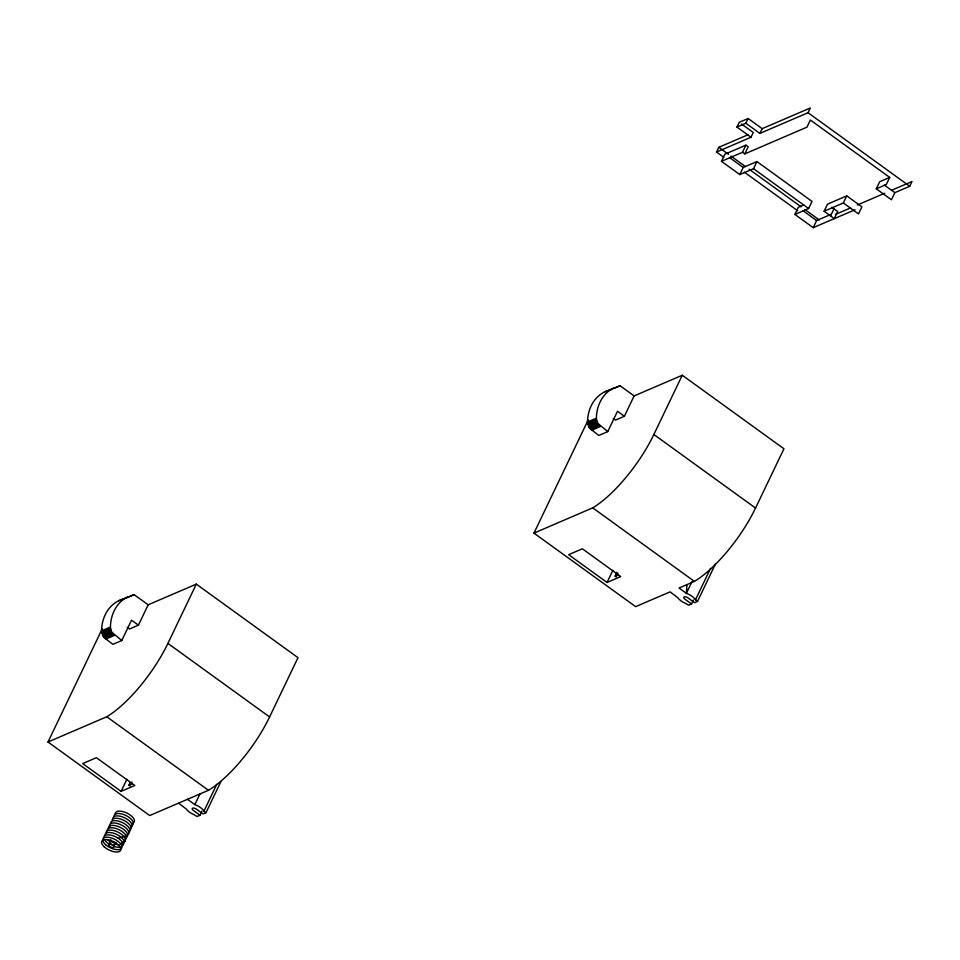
<?xml version="1.0" encoding="UTF-8"?>
<svg xmlns="http://www.w3.org/2000/svg" width="960" height="960" viewBox="0 0 960 960"><rect width="100%" height="100%" fill="white"/><g stroke="black" fill="none" stroke-linecap="round" stroke-linejoin="round"><path stroke-width="1.44" d="M686.952 584.832L686.376 593.352L687.12 593.592A10.536 4.8 25.6 0 1 695.184 599.424L697.524 601.404L715.692 563.46M127.212 627.324L129.516 628.992L138.42 625.152L148.164 604.812L196.296 584.124L297.996 657.672L269.592 716.952A74.7 24.588 -54.1 0 1 208.464 790.296L149.688 815.556L48 742.008L102.216 628.848M148.164 604.812L134.112 594.648L118.752 600.72A40.152 33.216 66.7 0 0 101.532 630.912L103.788 637.296L112.884 644.34L121.788 640.512L131.532 620.172L138.42 625.152M48 742.008L106.776 716.748A74.7 24.588 -54.1 0 0 167.904 643.404L196.296 584.124M121.104 791.364L134.832 785.46L96.408 757.68L82.692 763.584L121.104 791.364L126.912 779.244M130.032 786L128.904 785.184L130.188 782.508M130.68 784.668L131.964 781.992M220.764 781.86L205.992 812.688L203.664 810.708A10.536 4.8 25.6 0 0 195.6 804.876L194.844 804.636L199.98 793.908M178.584 803.136L186.18 808.932A10.536 4.8 25.6 0 0 194.244 814.764L197.088 816.516L200.016 815.256L201.936 811.236M203.904 811.176L216.744 784.368M693.42 600.048L691.536 603.972L688.608 605.232L685.764 603.48A10.536 4.8 25.6 0 1 677.7 597.648L670.104 591.852L635.652 606.66L533.964 533.124L588.18 419.952M723.804 157.296L716.544 152.052L718.812 147.3L747.972 134.772M736.944 127.068L739.212 122.328L748.116 118.5L762.18 128.664L810.312 107.976L808.032 112.716L759.9 133.404L745.848 123.24L736.944 127.068L750.996 137.232L753.264 132.492L741.552 124.02M721.452 161.316L724.86 154.2L745.92 145.152L748.212 146.772L744.804 153.888L742.512 152.268L721.452 161.316L739.8 174.588L753.528 168.684L756.936 161.568L812.028 201.42L808.62 208.524L794.904 214.428L813.204 227.664L855.072 209.748M745.848 123.24L748.116 118.5M634.128 395.928L620.076 385.764L604.704 391.824A40.152 33.216 66.7 0 0 587.496 422.016L589.74 428.4L598.836 435.456L607.752 431.628L617.496 411.288L624.384 416.268L634.128 395.928L682.26 375.24L783.948 448.776L755.544 508.056A74.7 24.588 -54.1 0 1 694.428 581.4L679.02 588.024L686.376 593.352L692.016 581.568M742.512 152.268L745.92 145.152M739.8 174.588L743.208 167.472L756.936 161.568M759.9 133.404L762.18 128.664M533.964 533.124L592.728 507.852A74.7 24.588 -54.1 0 0 653.856 434.508L682.26 375.24M607.068 582.468L620.784 576.576L582.372 548.796L568.644 554.688L607.068 582.468L612.876 570.348M616.788 572.28L614.868 576.3L617.916 574.98L619.044 575.796M615.996 577.116L617.916 573.096M794.904 214.428L798.312 207.312L803.796 204.96M813.204 227.664L816.612 220.56L831.084 214.332M824.112 211.248L827.52 204.144L846.756 195.876L861.9 206.82L858.492 213.936L843.348 202.98L824.112 211.248L834.252 218.616L837.66 211.512L831.828 207.252M830.568 215.916L833.976 208.8M843.348 202.98L846.756 195.876M891.516 190.32L912 181.524L909.732 186.264L894.852 192.66L891.444 199.764L876.3 188.82L879.708 181.704L889.704 177.408L810.384 120.048L806.976 127.152L744.804 153.888M889.704 177.408L886.296 184.524L876.3 188.82M695.424 599.892L710.472 568.488M125.1 841.008L120.672 843.84M716.544 152.052L750.996 137.232M835.524 214.392L850.548 207.936M857.376 204.996L884.688 193.26M125.208 598.476L134.112 594.648M613.704 388.5L620.076 385.764M101.532 630.912L110.436 627.084A40.152 33.216 66.7 0 1 127.656 596.892M587.496 422.016L596.4 418.188A40.152 33.216 66.7 0 1 613.62 387.996M101.628 632.256L110.544 628.428L110.436 627.084M587.592 423.372L596.496 419.544L596.4 418.188M101.916 633.612L110.82 629.784L110.544 628.428M587.88 424.716L596.784 420.888L596.496 419.544M102.372 634.92L111.288 631.092L110.82 629.784M588.336 426.024L597.252 422.196L596.784 420.888M103.008 636.156L111.912 632.328L121.788 640.512M588.96 427.272L597.876 423.444L607.752 431.628M103.788 637.296L112.692 633.468M589.74 428.4L598.656 424.572M104.688 638.304L113.604 634.476M590.652 429.42L599.556 425.58M105.708 639.156L114.624 635.328M591.672 430.272L600.576 426.444M624.384 416.268L615.468 420.096L613.176 418.44M128.904 785.184L131.952 783.876M205.992 812.688L203.064 813.948L196.44 809.16A2.952 1.344 25.6 0 0 192.66 808.188A2.952 1.344 25.6 0 0 193.392 810.468L200.016 815.256M697.524 601.404L694.584 602.664L687.972 597.876A2.952 1.344 25.6 0 0 684.18 596.904A2.952 1.344 25.6 0 0 684.924 599.184L691.536 603.972M604.704 391.824L611.16 389.592M118.752 600.72L123.552 598.944M118.248 838.296L126.192 835.944L128.508 833.892L128.688 832.428A10.464 4.764 25.6 0 0 122.724 822.72A10.464 4.764 25.6 0 0 110.64 823.368M808.032 112.716L909.732 186.264M884.376 185.076L894.852 192.66M753.528 168.684L808.62 208.524M718.812 147.3L728.496 154.308M730.92 156.06L745.44 166.572M749.076 169.188L801.132 206.844M804.768 209.472L819.288 219.972M729.456 157.512L743.208 167.472M802.884 210.624L816.612 220.56M744.384 172.188L797.652 210.708M653.856 434.508L755.544 508.056M592.728 507.852L694.428 581.4M167.904 643.404L269.592 716.952M106.776 716.748L208.464 790.296M187.488 799.308L194.844 804.636M597.252 422.196L597.876 423.444M111.288 631.092L111.912 632.328M120.36 847.176A10.464 4.764 25.6 0 1 113.556 846.252M108.72 843.828A10.464 4.764 25.6 0 1 105.156 840.66M103.824 837.6A10.464 4.764 25.6 0 1 114.672 836.364A10.464 4.764 25.6 0 1 122.82 845.748M116.1 842.376A2.928 1.332 25.6 0 1 114.852 842.808M110.868 840.504A2.928 1.332 25.6 0 1 110.856 839.748M104.964 835.224A10.464 4.764 25.6 0 1 117.048 834.576A10.464 4.764 25.6 0 1 123.012 844.284M119.508 844.908A10.464 4.764 25.6 0 1 114.684 843.876M109.848 841.452A10.464 4.764 25.6 0 1 107.844 839.916M106.092 832.86A10.464 4.764 25.6 0 1 118.176 832.2A10.464 4.764 25.6 0 1 124.152 841.908M107.232 830.484A10.464 4.764 25.6 0 1 119.316 829.836A10.464 4.764 25.6 0 1 125.28 839.544M108.372 828.12A10.464 4.764 25.6 0 1 120.456 827.46A10.464 4.764 25.6 0 1 126.42 837.168M109.848 827.208A10.464 4.764 25.6 0 1 120.348 824.508A10.464 4.764 25.6 0 1 127.56 834.792M112.092 819.78A10.464 4.764 25.6 0 1 125.064 820.992A10.464 4.764 25.6 0 1 129.828 830.052M112.908 818.628A10.464 4.764 25.6 0 1 124.992 817.98A10.464 4.764 25.6 0 1 130.968 827.688M114.048 816.264A10.464 4.764 25.6 0 1 126.132 815.604A10.464 4.764 25.6 0 1 132.096 825.312M115.188 813.888A10.464 4.764 25.6 0 1 127.272 813.24A10.464 4.764 25.6 0 1 133.236 822.936M104.436 847.02A10.464 4.764 25.6 0 0 120.552 850.488A10.464 4.764 25.6 0 0 108.636 839.892A10.464 4.764 25.6 0 0 104.436 847.02M109.308 846.144A2.928 1.332 25.6 0 0 113.832 847.116A2.928 1.332 25.6 0 0 110.484 844.152A2.928 1.332 25.6 0 0 109.308 846.144M105.564 844.656A10.464 4.764 25.6 0 0 121.692 848.112A10.464 4.764 25.6 0 0 109.776 837.528A10.464 4.764 25.6 0 0 105.564 844.656M110.448 843.768A2.928 1.332 25.6 0 0 114.96 844.74A2.928 1.332 25.6 0 0 111.624 841.776A2.928 1.332 25.6 0 0 110.448 843.768"/></g></svg>
